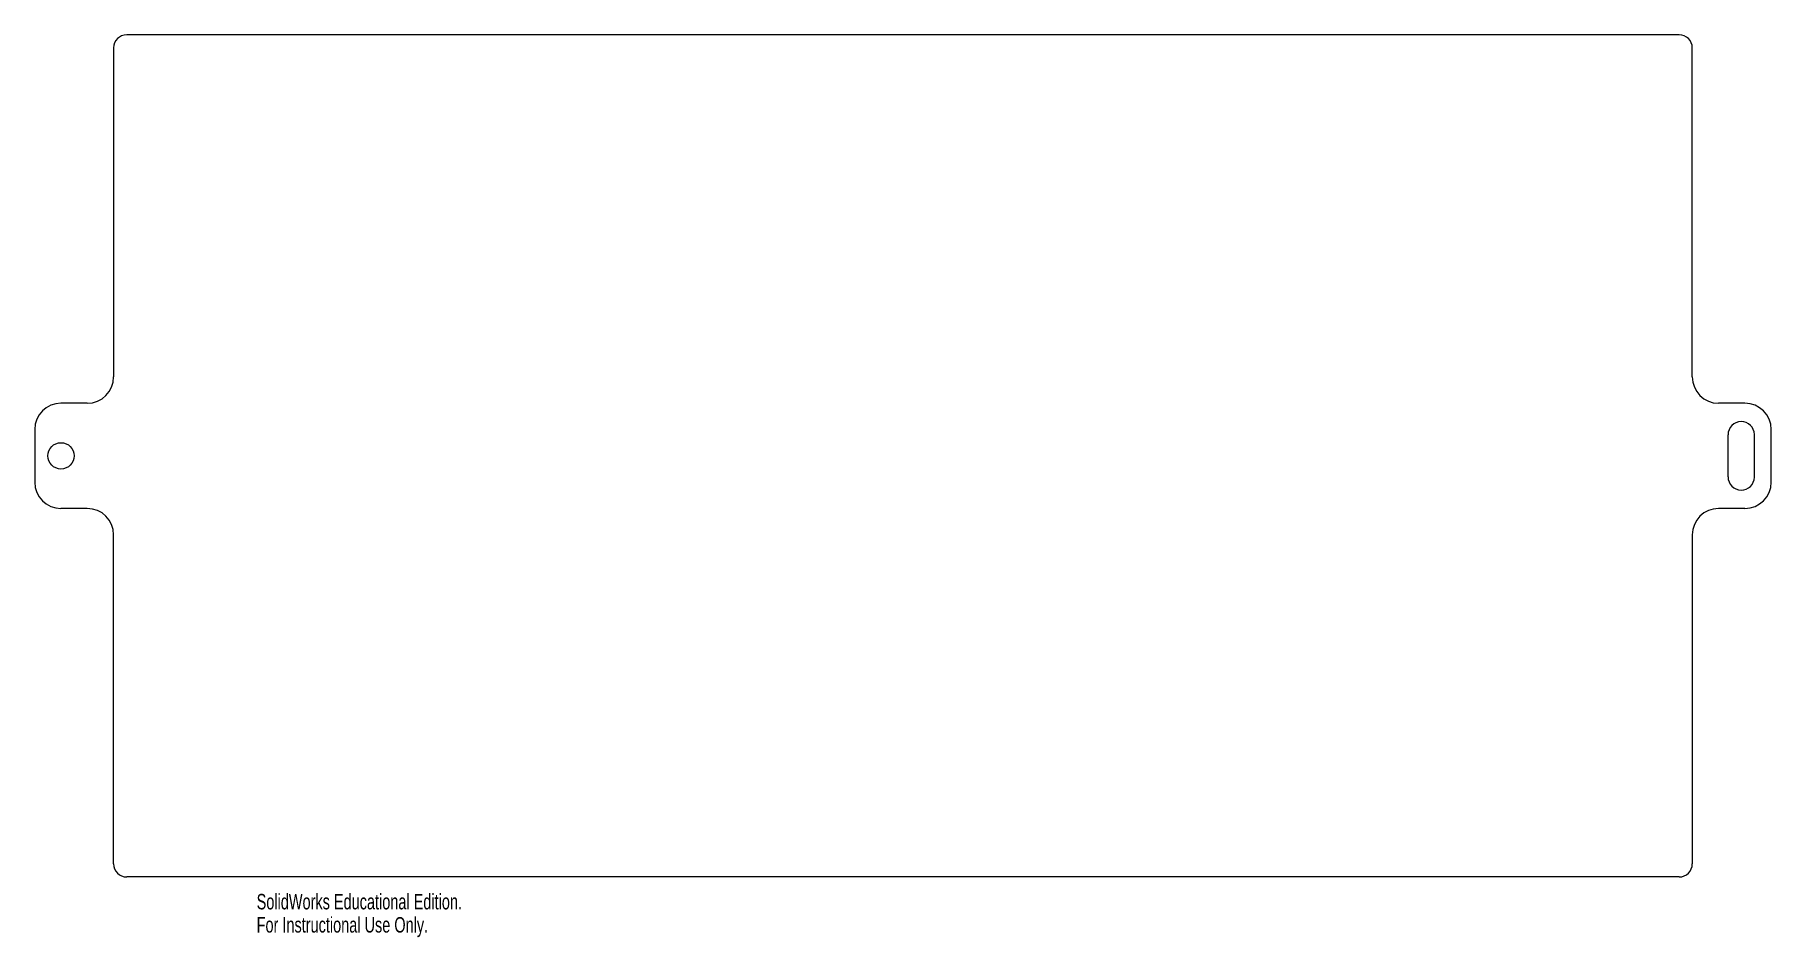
# Model space of a CAD drawing. Header units: inches. Extents: x -2.1 to 14.4, y 0 to 8.6.
import ezdxf

# ---------------------------------------------------------------- set-up
doc = ezdxf.new("R2010")
doc.units = ezdxf.units.IN
doc.header["$MEASUREMENT"] = 0
doc.styles.add('SLDTEXTSTYLE0', font='TXT', dxfattribs={"width": 0.7})

msp = doc.modelspace()

# ---------------------------------------------------------------- linework, layer by layer
at = {"color": 7, "linetype": 'Continuous', "lineweight": 15}
for p, q in [((-1.359, 8.446), (-1.359, 5.321)), ((13.516, 8.571), (-1.234, 8.571)), ((13.641, 5.321), (13.641, 8.446)), ((-1.609, 5.071), (-1.859, 5.071)), ((14.141, 5.071), (13.891, 5.071)), ((-2.109, 4.821), (-2.109, 4.321)), ((14.391, 4.321), (14.391, 4.821)), ((-1.609, 4.071), (-1.859, 4.071)), ((14.141, 4.071), (13.891, 4.071)), ((-1.359, 0.696), (-1.359, 3.821)), ((13.641, 3.821), (13.641, 0.696)), ((13.516, 0.571), (-1.234, 0.571))]:
    msp.add_line(p, q, dxfattribs=at)
msp.add_circle((-1.859, 4.571), 0.125, dxfattribs=at)
for centre, radius, start, end in [((-1.234, 8.446), 0.125, 90, 180), ((13.516, 8.446), 0.125, 0, 90), ((-1.609, 5.321), 0.25, 270, 0), ((13.891, 5.321), 0.25, 180, 270), ((-1.859, 4.821), 0.25, 90, 180), ((14.141, 4.821), 0.25, 0, 90), ((14.106, 4.771), 0.125, 0.7178, 180.7178), ((-1.859, 4.571), 15.841, 359.2822, 0.7178), ((-1.859, 4.571), 16.091, 359.2822, 0.7178), ((-1.859, 4.321), 0.25, 180, 270), ((14.106, 4.371), 0.125, 179.2822, 359.2822), ((14.141, 4.321), 0.25, 270, 0), ((-1.609, 3.821), 0.25, 0, 90), ((13.891, 3.821), 0.25, 90, 180), ((-1.234, 0.696), 0.125, 180, 270), ((13.516, 0.696), 0.125, 270, 0)]:
    msp.add_arc(centre, radius, start, end, dxfattribs=at)

# ---------------------------------------------------------------- texts
at = {"color": 7, "linetype": 'Continuous', "char_height": 0.14705, "attachment_point": 1, "style": 'SLDTEXTSTYLE0'}
for s, insert in [('SolidWorks Educational Edition.', (0, 0.41)), ('For Instructional Use Only.', (0, 0.19))]:
    msp.add_mtext(s, dxfattribs=dict(at, insert=insert))

doc.saveas('drawing.dxf')
